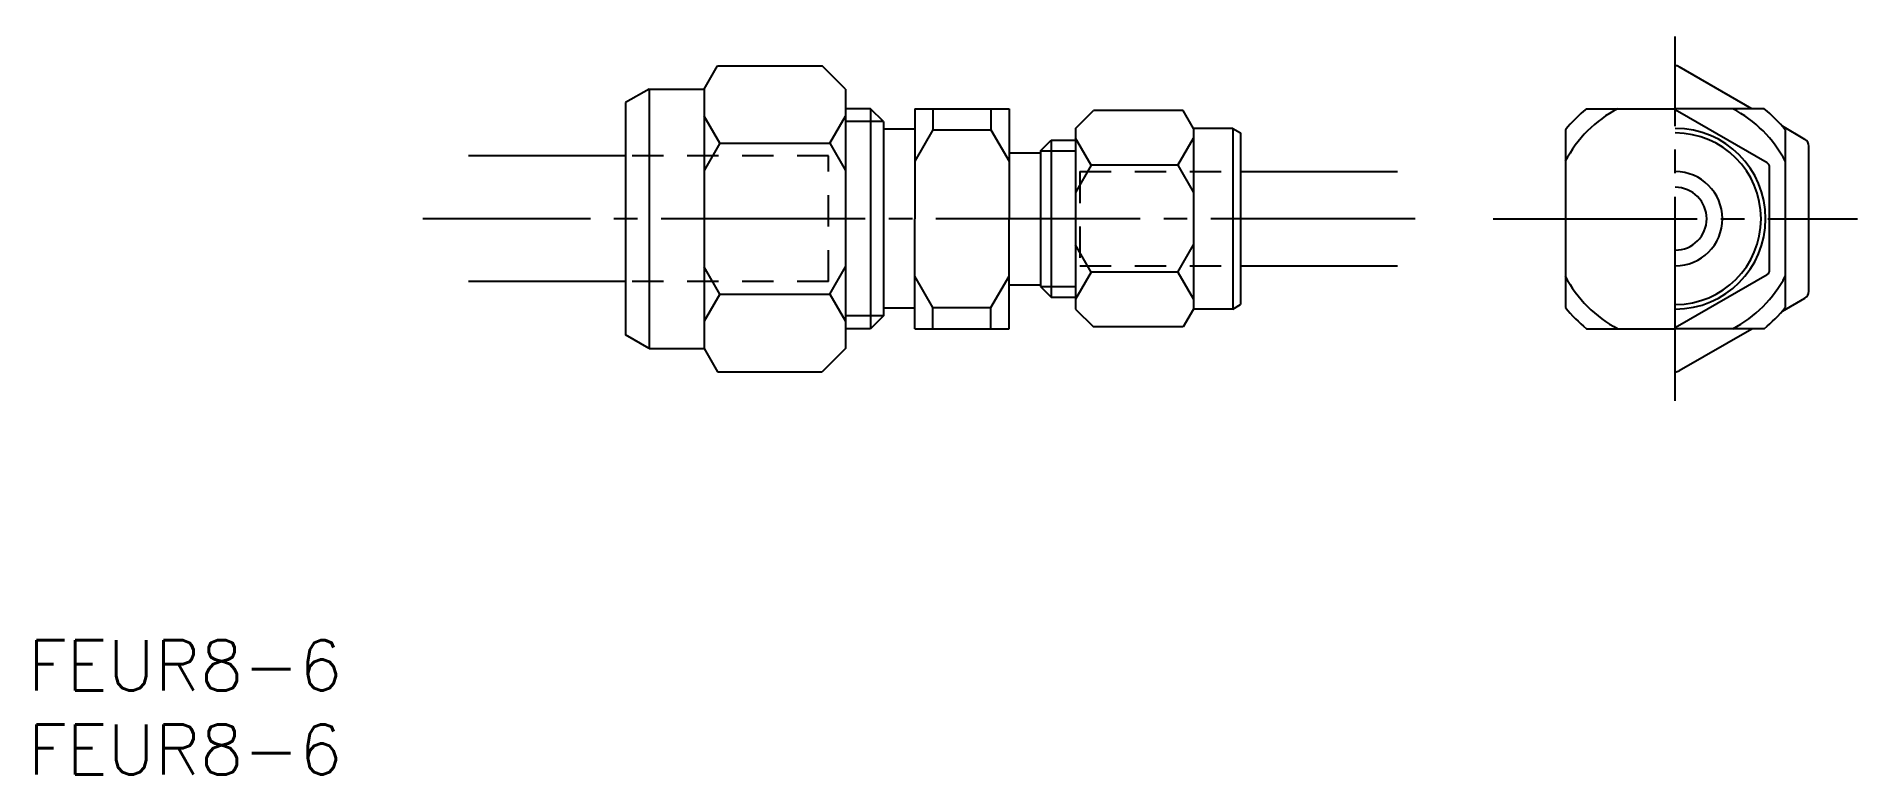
# Model space of a CAD drawing. Extents: x 25 to 141, y 98 to 145.
import ezdxf

# ---------------------------------------------------------------- set-up
doc = ezdxf.new("R2010")
doc.units = 0
doc.linetypes.add('CENTER', pattern=[17.5, 13, -1.5, 1.5, -1.5])
doc.linetypes.add('DASHED', pattern=[3.5, 2, -1.5])
doc.layers.get('0').update_dxf_attribs({"linetype": 'CONTINUOUS'})
doc.layers.add('CENTER', color=1, linetype='CENTER')
doc.styles.get("Standard").update_dxf_attribs({"font": 'txt.shx', "bigfont": '@extfont2.shx'})

msp = doc.modelspace()

# ---------------------------------------------------------------- linework, layer by layer
at = {"color": 7, "linetype": 'CONTINUOUS'}
for p, q in [((67.78, 141.42), (68.63, 142.91)), ((68.63, 142.91), (75.29, 142.91)), ((76.78, 141.42), (75.29, 142.91)), ((134.49, 140.17), (129.86, 142.84)), ((64.28, 141.42), (62.78, 140.56)), ((62.78, 140.56), (62.78, 125.79)), ((64.28, 141.42), (67.78, 141.42)), ((64.28, 141.42), (64.28, 124.92)), ((67.78, 141.42), (67.78, 124.92)), ((76.78, 141.42), (76.78, 124.92)), ((68.78, 137.97), (67.78, 139.7)), ((75.78, 137.97), (76.78, 139.7)), ((78.38, 140.17), (76.78, 140.17)), ((79.2, 139.36), (78.38, 140.17)), ((78.38, 140.17), (78.38, 126.17)), ((79.2, 139.36), (79.2, 126.98)), ((81.2, 140.17), (81.2, 133.17)), ((81.2, 140.17), (87.2, 140.17)), ((82.35, 140.17), (82.35, 138.83)), ((86.04, 140.17), (86.04, 138.83)), ((87.2, 140.17), (87.2, 133.17)), ((91.43, 138.92), (92.57, 140.05)), ((98.28, 140.05), (92.57, 140.05)), ((98.93, 138.92), (98.28, 140.05)), ((123.96, 140.17), (129.61, 140.17)), ((135.27, 140.17), (129.61, 140.17)), ((135.46, 136.72), (129.76, 140.01)), ((81.2, 138.87), (79.2, 138.87)), ((82.35, 138.83), (81.2, 136.83)), ((82.35, 138.83), (86.04, 138.83)), ((86.04, 138.83), (87.2, 136.83)), ((89.2, 137.49), (89.87, 138.17)), ((89.87, 138.17), (91.43, 138.17)), ((89.87, 138.17), (89.87, 128.17)), ((91.43, 138.92), (91.43, 127.42)), ((92.43, 136.57), (91.43, 138.3)), ((97.93, 136.57), (98.93, 138.3)), ((101.43, 138.92), (98.93, 138.92)), ((98.93, 138.92), (98.93, 127.42)), ((101.43, 138.92), (101.93, 138.63)), ((101.43, 138.92), (101.43, 127.42)), ((101.93, 138.63), (101.93, 127.71)), ((122.61, 138.83), (122.61, 127.51)), ((137.86, 138.22), (136.43, 139.05)), ((136.61, 138.83), (136.61, 127.51)), ((62.78, 137.17), (52.78, 137.17)), ((68.78, 137.97), (67.78, 136.24)), ((68.78, 137.97), (75.78, 137.97)), ((75.78, 137.97), (76.78, 136.24)), ((87.2, 137.37), (89.2, 137.37)), ((89.2, 137.49), (89.2, 128.85)), ((138.11, 128.55), (138.11, 137.79)), ((92.43, 136.57), (91.43, 134.84)), ((97.93, 136.57), (92.43, 136.57)), ((97.93, 136.57), (98.93, 134.84)), ((101.93, 136.17), (111.93, 136.17)), ((135.61, 129.88), (135.61, 136.46)), ((81.2, 126.17), (81.2, 133.17)), ((87.2, 126.17), (87.2, 133.17)), ((92.43, 129.77), (91.43, 131.5)), ((97.93, 129.77), (98.93, 131.5)), ((68.78, 128.37), (67.78, 130.1)), ((75.78, 128.37), (76.78, 130.1)), ((101.93, 130.17), (111.93, 130.17)), ((62.78, 129.17), (52.78, 129.17)), ((82.35, 127.51), (81.2, 129.51)), ((86.04, 127.51), (87.2, 129.51)), ((87.2, 128.97), (89.2, 128.97)), ((89.2, 128.85), (89.87, 128.17)), ((92.43, 129.77), (91.43, 128.04)), ((97.93, 129.77), (92.43, 129.77)), ((97.93, 129.77), (98.93, 128.04)), ((129.76, 126.33), (135.46, 129.62)), ((68.78, 128.37), (67.78, 126.64)), ((68.78, 128.37), (75.78, 128.37)), ((75.78, 128.37), (76.78, 126.64)), ((89.87, 128.17), (91.43, 128.17)), ((101.43, 127.42), (101.93, 127.71)), ((136.43, 127.29), (137.86, 128.12)), ((79.2, 126.98), (78.38, 126.17)), ((81.2, 127.47), (79.2, 127.47)), ((82.35, 126.17), (82.35, 127.51)), ((82.35, 127.51), (86.04, 127.51)), ((86.04, 126.17), (86.04, 127.51)), ((87.2, 126.4), (87.2, 127.04)), ((87.2, 126.4), (87.2, 126.4)), ((91.43, 127.42), (92.57, 126.29)), ((98.93, 127.42), (98.28, 126.29)), ((101.43, 127.42), (98.93, 127.42)), ((64.28, 124.92), (62.78, 125.79)), ((78.38, 126.17), (76.78, 126.17)), ((81.2, 126.17), (87.2, 126.17)), ((98.28, 126.29), (92.57, 126.29)), ((123.96, 126.17), (129.61, 126.17)), ((135.27, 126.17), (129.61, 126.17)), ((129.86, 123.5), (134.49, 126.17)), ((64.28, 124.92), (67.78, 124.92)), ((67.78, 124.92), (68.63, 123.43)), ((76.78, 124.92), (75.29, 123.43)), ((68.63, 123.43), (75.29, 123.43))]:
    msp.add_line(p, q, dxfattribs=at)
at = {"color": 3, "linetype": 'CONTINUOUS'}
for p, q in [((79.2, 139.36), (76.78, 139.36)), ((89.2, 137.49), (91.43, 137.49)), ((89.2, 128.85), (91.43, 128.85)), ((79.2, 126.98), (76.78, 126.98))]:
    msp.add_line(p, q, dxfattribs=at)
at = {"color": 3, "linetype": 'DASHED'}
for p, q in [((75.7, 137.17), (62.78, 137.17)), ((75.7, 129.17), (75.7, 137.17)), ((91.7, 136.17), (101.93, 136.17)), ((91.7, 136.17), (91.7, 130.17)), ((91.7, 130.17), (101.93, 130.17)), ((75.7, 129.17), (62.78, 129.17))]:
    msp.add_line(p, q, dxfattribs=at)
at = {"color": 7, "linetype": 'CONTINUOUS'}
for centre, radius, start, end in [((129.61, 142.41), 0.5, 60, 90), ((129.61, 133.17), 9, 128.9424, 141.0576), ((129.61, 133.17), 7.9, 117.5829, 152.4171), ((129.61, 139.75), 0.3, 60, 90), ((129.61, 133.17), 7.9, 27.5829, 62.4171), ((129.61, 133.17), 9, 38.9424, 51.0576), ((129.61, 133.17), 5.75, 270, 90), ((129.61, 133.17), 5.46, 270, 90), ((137.61, 137.79), 0.5, 0, 60), ((129.61, 133.17), 3, 270, 90), ((135.31, 136.46), 0.3, 0, 60), ((129.61, 133.17), 2, 270, 90), ((135.31, 129.88), 0.3, 300, 0), ((129.61, 133.17), 7.9, 207.5829, 242.4171), ((129.61, 133.17), 7.9, 297.5829, 332.4171), ((137.61, 128.55), 0.5, 300, 0), ((129.61, 133.17), 9, 218.9424, 231.0576), ((129.61, 133.17), 9, 308.9424, 321.0576), ((129.61, 126.59), 0.3, 270, 300), ((129.61, 123.93), 0.5, 270, 300)]:
    msp.add_arc(centre, radius, start, end, dxfattribs=at)
at = {"layer": 'CENTER', "color": 1, "linetype": 'CENTER'}
for p, q in [((129.61, 121.57), (129.61, 144.77)), ((113.04, 133.17), (49.87, 133.17)), ((118.01, 133.17), (141.21, 133.17))]:
    msp.add_line(p, q, dxfattribs=at)

# ---------------------------------------------------------------- texts
at = {"color": 7, "linetype": 'CONTINUOUS'}
for p in [(24.72, 103.14), (24.72, 97.79)]:
    msp.add_text('FEUR8-6', height=3.2, dxfattribs=at).set_placement(p)

doc.saveas('drawing.dxf')
